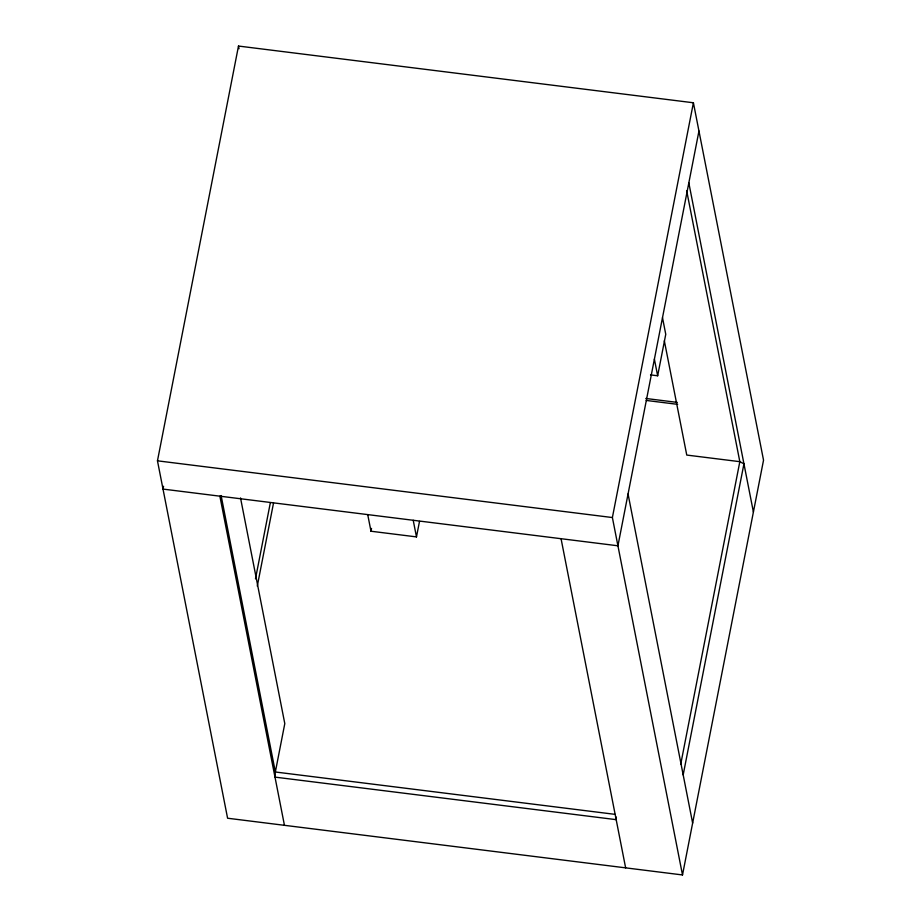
<?xml version="1.0" encoding="UTF-8"?>
<svg xmlns="http://www.w3.org/2000/svg" width="921" height="921" viewBox="0 0 921 921"><rect width="100%" height="100%" fill="white"/><g stroke="black" fill="none" stroke-linecap="round" stroke-linejoin="round"><path stroke-width="1.38" d="M616.356 817.088L616.184 819.655L274.988 777.117L275.344 771.994L284.796 723.607L240.519 497.927M157.468 460.822L238.493 46.05L693.409 102.772L763.532 460.178L682.507 874.95L227.591 818.228L157.468 460.822L612.384 517.544L682.507 874.95M163.558 486.276L163.005 489.086L617.933 545.796L698.958 131.024M255.485 578.825L270.325 502.82M257.293 586.078L273.525 503.027M419.504 521.39L416.476 536.897L370.99 531.233L371.531 528.412M612.384 517.544L693.409 102.772M650.525 374.893L657.652 375.78L665.756 334.3L662.498 317.676M680.711 764.315L739.828 461.674L686.698 190.866M683.175 774.895L743.949 463.816L739.828 461.674L686.755 455.066L664.34 340.816M645.817 398.471L677.223 402.385M646.243 400.439L677.649 404.354M615.101 814.36L275.344 771.994L221.109 495.544M688.827 182.876L753.401 512.018M654.394 359.155L657.652 375.78M628.053 493.955L692.638 823.098M561.062 538.716L625.635 867.858M413.218 520.273L416.476 536.897M367.721 514.609L370.99 531.233M238.493 46.05L239.023 48.744M219.877 496.177L284.451 825.32"/></g></svg>
